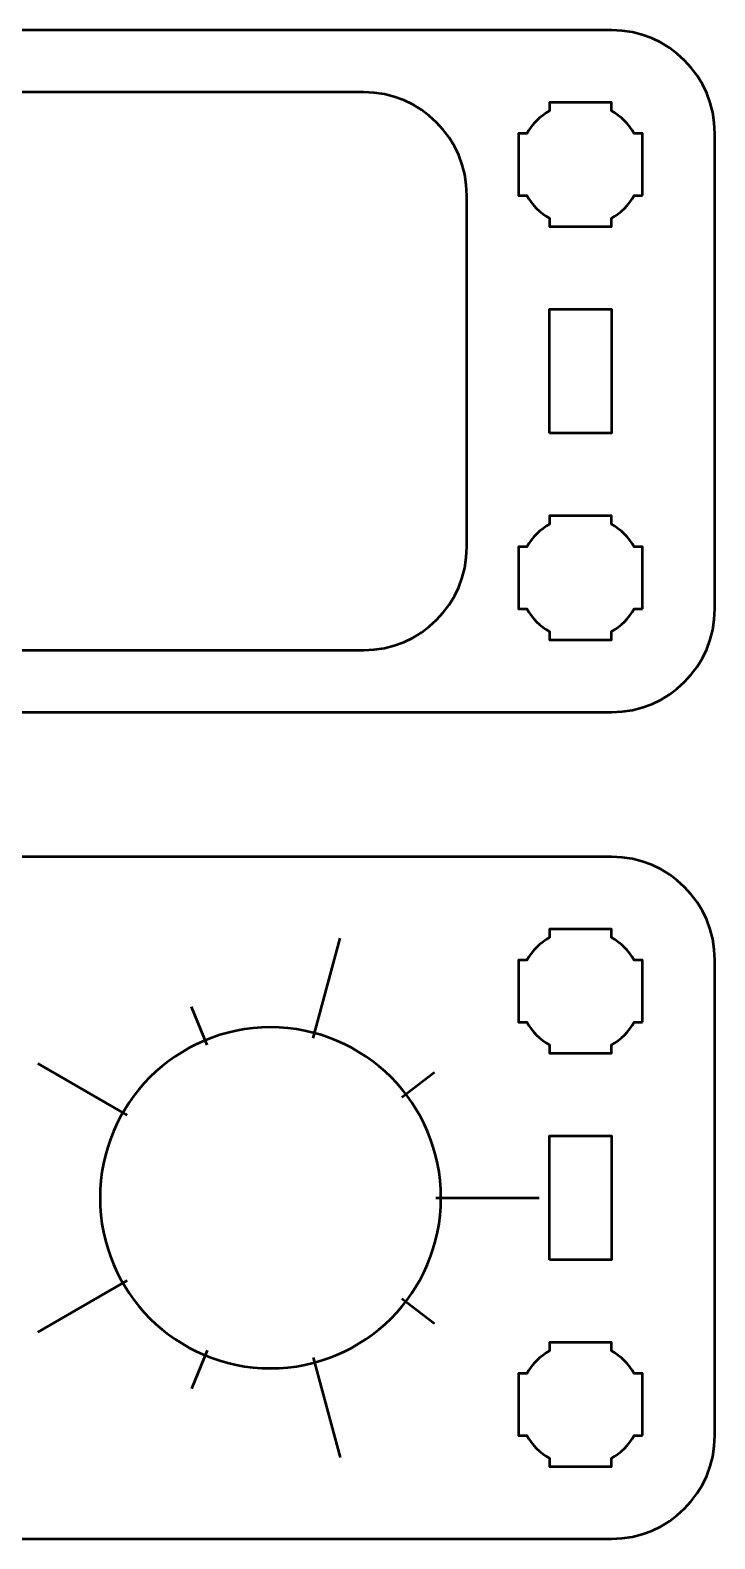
# Model space of a CAD drawing. Header units: centimetres. Extents: x -26.2 to 5.2, y -18.5 to -11.2.
# Drawn here: x -22.16 to -18.85, y -18.5 to -11.2 of the extents above; entities that cross this region are included whole.
import ezdxf

# ---------------------------------------------------------------- set-up
doc = ezdxf.new("R2010")
doc.units = ezdxf.units.CM
doc.header["$MEASUREMENT"] = 0
doc.layers.add('Layer 1', color=7, linetype='Continuous')

msp = doc.modelspace()

# ---------------------------------------------------------------- linework, layer by layer
at = {"layer": 'Layer 1', "lineweight": 53}
for points, knots in [([(-19.35007, -14.49999), (-19.35007, -14.49999), (-25.64992, -14.49999), (-25.64992, -14.49999), (-25.64992, -14.49999), (-25.92705, -14.49999), (-26.15001, -14.27689), (-26.15001, -13.99989), (-26.15001, -13.99989), (-26.15001, -13.99989), (-26.15001, -11.69997), (-26.15001, -11.69997), (-26.15001, -11.69997), (-26.15001, -11.42296), (-25.92705, -11.20001), (-25.64992, -11.20001), (-25.64992, -11.20001), (-25.64992, -11.20001), (-19.35007, -11.20001), (-19.35007, -11.20001), (-19.35007, -11.20001), (-19.07308, -11.20001), (-18.84999, -11.42296), (-18.84999, -11.69997), (-18.84999, -11.69997), (-18.84999, -11.69997), (-18.84999, -13.99989), (-18.84999, -13.99989), (-18.84999, -13.99989), (-18.84999, -14.27689), (-19.07308, -14.49999), (-19.35007, -14.49999)], [0, 0, 0, 0, 0.125, 0.125, 0.125, 0.125, 0.25, 0.25, 0.25, 0.25, 0.375, 0.375, 0.375, 0.375, 0.5, 0.5, 0.5, 0.5, 0.625, 0.625, 0.625, 0.625, 0.75, 0.75, 0.75, 0.75, 0.875, 0.875, 0.875, 0.875, 1, 1, 1, 1]), ([(-22.89998, -14.19999), (-22.89998, -14.19999), (-22.89998, -13.84999), (-22.89998, -13.84999), (-22.89998, -13.84999), (-22.89998, -13.84999), (-23.01544, -13.64999), (-23.01544, -13.64999), (-23.01544, -13.64999), (-23.01544, -13.64999), (-23.26904, -13.64999), (-23.26904, -13.64999), (-23.26904, -13.64999), (-23.26904, -13.64999), (-23.24017, -13.7), (-23.24017, -13.7), (-23.24017, -13.7), (-23.24017, -13.7), (-23.15358, -13.84999), (-23.15358, -13.84999), (-23.15358, -13.84999), (-23.15358, -13.84999), (-23.24017, -13.99998), (-23.24017, -13.99998), (-23.24017, -13.99998), (-23.24017, -13.99998), (-23.32677, -14.14999), (-23.32677, -14.14999), (-23.32677, -14.14999), (-23.32677, -14.14999), (-23.49998, -14.14999), (-23.49998, -14.14999), (-23.49998, -14.14999), (-23.49998, -14.14999), (-23.67319, -14.14999), (-23.67319, -14.14999), (-23.67319, -14.14999), (-23.67319, -14.14999), (-23.75979, -13.99998), (-23.75979, -13.99998), (-23.75979, -13.99998), (-23.75979, -13.99998), (-23.84638, -13.84999), (-23.84638, -13.84999), (-23.84638, -13.84999), (-23.84638, -13.84999), (-23.75979, -13.7), (-23.75979, -13.7), (-23.75979, -13.7), (-23.75979, -13.7), (-23.73092, -13.64999), (-23.73092, -13.64999), (-23.73092, -13.64999), (-23.73092, -13.64999), (-23.98452, -13.64999), (-23.98452, -13.64999), (-23.98452, -13.64999), (-23.98452, -13.64999), (-24.09998, -13.84999), (-24.09998, -13.84999), (-24.09998, -13.84999), (-24.09998, -13.84999), (-24.09998, -14.19999), (-24.09998, -14.19999), (-24.09998, -14.19999), (-24.09998, -14.19999), (-24.34992, -14.19999), (-24.34992, -14.19999), (-24.34992, -14.19999), (-24.62706, -14.19999), (-24.85002, -13.97689), (-24.85002, -13.69989), (-24.85002, -13.69989), (-24.85002, -13.69989), (-24.85002, -11.99997), (-24.85002, -11.99997), (-24.85002, -11.99997), (-24.85002, -11.72296), (-24.62706, -11.50001), (-24.34992, -11.50001), (-24.34992, -11.50001), (-24.34992, -11.50001), (-24.09998, -11.50001), (-24.09998, -11.50001), (-24.09998, -11.50001), (-24.09998, -11.50001), (-24.09998, -11.85001), (-24.09998, -11.85001), (-24.09998, -11.85001), (-24.09998, -11.85001), (-23.98452, -12.05001), (-23.98452, -12.05001), (-23.98452, -12.05001), (-23.98452, -12.05001), (-23.73092, -12.05001), (-23.73092, -12.05001), (-23.73092, -12.05001), (-23.73092, -12.05001), (-23.75979, -12), (-23.75979, -12), (-23.75979, -12), (-23.75979, -12), (-23.84638, -11.85001), (-23.84638, -11.85001), (-23.84638, -11.85001), (-23.84638, -11.85001), (-23.75979, -11.70002), (-23.75979, -11.70002), (-23.75979, -11.70002), (-23.75979, -11.70002), (-23.67319, -11.55001), (-23.67319, -11.55001), (-23.67319, -11.55001), (-23.67319, -11.55001), (-23.49998, -11.55001), (-23.49998, -11.55001), (-23.49998, -11.55001), (-23.49998, -11.55001), (-23.32677, -11.55001), (-23.32677, -11.55001), (-23.32677, -11.55001), (-23.32677, -11.55001), (-23.24017, -11.70002), (-23.24017, -11.70002), (-23.24017, -11.70002), (-23.24017, -11.70002), (-23.15358, -11.85001), (-23.15358, -11.85001), (-23.15358, -11.85001), (-23.15358, -11.85001), (-23.24017, -12), (-23.24017, -12), (-23.24017, -12), (-23.24017, -12), (-23.26904, -12.05001), (-23.26904, -12.05001), (-23.26904, -12.05001), (-23.26904, -12.05001), (-23.01544, -12.05001), (-23.01544, -12.05001), (-23.01544, -12.05001), (-23.01544, -12.05001), (-22.89998, -11.85001), (-22.89998, -11.85001), (-22.89998, -11.85001), (-22.89998, -11.85001), (-22.89998, -11.50001), (-22.89998, -11.50001), (-22.89998, -11.50001), (-22.89998, -11.50001), (-20.55007, -11.50001), (-20.55007, -11.50001), (-20.55007, -11.50001), (-20.27307, -11.50001), (-20.04998, -11.72296), (-20.04998, -11.99997), (-20.04998, -11.99997), (-20.04998, -11.99997), (-20.04998, -13.69989), (-20.04998, -13.69989), (-20.04998, -13.69989), (-20.04998, -13.97689), (-20.27307, -14.19999), (-20.55007, -14.19999), (-20.55007, -14.19999), (-20.55007, -14.19999), (-22.89998, -14.19999), (-22.89998, -14.19999)], [0, 0, 0, 0, 0.0238095, 0.0238095, 0.0238095, 0.0238095, 0.047619, 0.047619, 0.047619, 0.047619, 0.0714286, 0.0714286, 0.0714286, 0.0714286, 0.0952381, 0.0952381, 0.0952381, 0.0952381, 0.1190476, 0.1190476, 0.1190476, 0.1190476, 0.1428571, 0.1428571, 0.1428571, 0.1428571, 0.1666667, 0.1666667, 0.1666667, 0.1666667, 0.1904762, 0.1904762, 0.1904762, 0.1904762, 0.2142857, 0.2142857, 0.2142857, 0.2142857, 0.2380952, 0.2380952, 0.2380952, 0.2380952, 0.2619048, 0.2619048, 0.2619048, 0.2619048, 0.2857143, 0.2857143, 0.2857143, 0.2857143, 0.3095238, 0.3095238, 0.3095238, 0.3095238, 0.3333333, 0.3333333, 0.3333333, 0.3333333, 0.3571429, 0.3571429, 0.3571429, 0.3571429, 0.3809524, 0.3809524, 0.3809524, 0.3809524, 0.4047619, 0.4047619, 0.4047619, 0.4047619, 0.4285714, 0.4285714, 0.4285714, 0.4285714, 0.452381, 0.452381, 0.452381, 0.452381, 0.4761905, 0.4761905, 0.4761905, 0.4761905, 0.5, 0.5, 0.5, 0.5, 0.5238095, 0.5238095, 0.5238095, 0.5238095, 0.547619, 0.547619, 0.547619, 0.547619, 0.5714286, 0.5714286, 0.5714286, 0.5714286, 0.5952381, 0.5952381, 0.5952381, 0.5952381, 0.6190476, 0.6190476, 0.6190476, 0.6190476, 0.6428571, 0.6428571, 0.6428571, 0.6428571, 0.6666667, 0.6666667, 0.6666667, 0.6666667, 0.6904762, 0.6904762, 0.6904762, 0.6904762, 0.7142857, 0.7142857, 0.7142857, 0.7142857, 0.7380952, 0.7380952, 0.7380952, 0.7380952, 0.7619048, 0.7619048, 0.7619048, 0.7619048, 0.7857143, 0.7857143, 0.7857143, 0.7857143, 0.8095238, 0.8095238, 0.8095238, 0.8095238, 0.8333333, 0.8333333, 0.8333333, 0.8333333, 0.8571429, 0.8571429, 0.8571429, 0.8571429, 0.8809524, 0.8809524, 0.8809524, 0.8809524, 0.9047619, 0.9047619, 0.9047619, 0.9047619, 0.9285714, 0.9285714, 0.9285714, 0.9285714, 0.952381, 0.952381, 0.952381, 0.952381, 0.9761905, 0.9761905, 0.9761905, 0.9761905, 1, 1, 1, 1]), ([(-19.19999, -12.00008), (-19.19999, -12.00008), (-19.2401, -12.00008), (-19.2401, -12.00008), (-19.2401, -12.00008), (-19.26642, -12.04556), (-19.30445, -12.08359), (-19.34992, -12.1099), (-19.34992, -12.1099), (-19.34992, -12.1099), (-19.34992, -12.15001), (-19.34992, -12.15001), (-19.34992, -12.15001), (-19.34992, -12.15001), (-19.49999, -12.15001), (-19.49999, -12.15001), (-19.49999, -12.15001), (-19.49999, -12.15001), (-19.64992, -12.15001), (-19.64992, -12.15001), (-19.64992, -12.15001), (-19.64992, -12.15001), (-19.64992, -12.1099), (-19.64992, -12.1099), (-19.64992, -12.1099), (-19.69554, -12.08359), (-19.73346, -12.04556), (-19.75978, -12.00008), (-19.75978, -12.00008), (-19.75978, -12.00008), (-19.8, -12.00008), (-19.8, -12.00008), (-19.8, -12.00008), (-19.8, -12.00008), (-19.8, -11.85001), (-19.8, -11.85001), (-19.8, -11.85001), (-19.8, -11.85001), (-19.8, -11.70008), (-19.8, -11.70008), (-19.8, -11.70008), (-19.8, -11.70008), (-19.75978, -11.70008), (-19.75978, -11.70008), (-19.75978, -11.70008), (-19.73346, -11.65461), (-19.69554, -11.61658), (-19.64992, -11.59026), (-19.64992, -11.59026), (-19.64992, -11.59026), (-19.64992, -11.55001), (-19.64992, -11.55001), (-19.64992, -11.55001), (-19.64992, -11.55001), (-19.49999, -11.55001), (-19.49999, -11.55001), (-19.49999, -11.55001), (-19.49999, -11.55001), (-19.34992, -11.55001), (-19.34992, -11.55001), (-19.34992, -11.55001), (-19.34992, -11.55001), (-19.34992, -11.59026), (-19.34992, -11.59026), (-19.34992, -11.59026), (-19.30445, -11.61658), (-19.26642, -11.65461), (-19.2401, -11.70008), (-19.2401, -11.70008), (-19.2401, -11.70008), (-19.19999, -11.70008), (-19.19999, -11.70008), (-19.19999, -11.70008), (-19.19999, -11.70008), (-19.19999, -11.85001), (-19.19999, -11.85001), (-19.19999, -11.85001), (-19.19999, -11.85001), (-19.19999, -12.00008), (-19.19999, -12.00008)], [0, 0, 0, 0, 0.05, 0.05, 0.05, 0.05, 0.1, 0.1, 0.1, 0.1, 0.15, 0.15, 0.15, 0.15, 0.2, 0.2, 0.2, 0.2, 0.25, 0.25, 0.25, 0.25, 0.3, 0.3, 0.3, 0.3, 0.35, 0.35, 0.35, 0.35, 0.4, 0.4, 0.4, 0.4, 0.45, 0.45, 0.45, 0.45, 0.5, 0.5, 0.5, 0.5, 0.55, 0.55, 0.55, 0.55, 0.6, 0.6, 0.6, 0.6, 0.65, 0.65, 0.65, 0.65, 0.7, 0.7, 0.7, 0.7, 0.75, 0.75, 0.75, 0.75, 0.8, 0.8, 0.8, 0.8, 0.85, 0.85, 0.85, 0.85, 0.9, 0.9, 0.9, 0.9, 0.95, 0.95, 0.95, 0.95, 1, 1, 1, 1]), ([(-19.65006, -13.15002), (-19.65006, -13.15002), (-19.35006, -13.15002), (-19.35006, -13.15002), (-19.35006, -13.15002), (-19.35006, -13.15002), (-19.35006, -12.55002), (-19.35006, -12.55002), (-19.35006, -12.55002), (-19.35006, -12.55002), (-19.65006, -12.55002), (-19.65006, -12.55002), (-19.65006, -12.55002), (-19.65006, -12.55002), (-19.65006, -13.15002), (-19.65006, -13.15002)], [0, 0, 0, 0, 0.25, 0.25, 0.25, 0.25, 0.5, 0.5, 0.5, 0.5, 0.75, 0.75, 0.75, 0.75, 1, 1, 1, 1]), ([(-19.19999, -14.00008), (-19.19999, -14.00008), (-19.2401, -14.00008), (-19.2401, -14.00008), (-19.2401, -14.00008), (-19.26642, -14.04556), (-19.30445, -14.08359), (-19.34992, -14.1099), (-19.34992, -14.1099), (-19.34992, -14.1099), (-19.34992, -14.15001), (-19.34992, -14.15001), (-19.34992, -14.15001), (-19.34992, -14.15001), (-19.49999, -14.15001), (-19.49999, -14.15001), (-19.49999, -14.15001), (-19.49999, -14.15001), (-19.64992, -14.15001), (-19.64992, -14.15001), (-19.64992, -14.15001), (-19.64992, -14.15001), (-19.64992, -14.1099), (-19.64992, -14.1099), (-19.64992, -14.1099), (-19.69554, -14.08359), (-19.73346, -14.04556), (-19.75978, -14.00008), (-19.75978, -14.00008), (-19.75978, -14.00008), (-19.8, -14.00008), (-19.8, -14.00008), (-19.8, -14.00008), (-19.8, -14.00008), (-19.8, -13.85001), (-19.8, -13.85001), (-19.8, -13.85001), (-19.8, -13.85001), (-19.8, -13.70008), (-19.8, -13.70008), (-19.8, -13.70008), (-19.8, -13.70008), (-19.75978, -13.70008), (-19.75978, -13.70008), (-19.75978, -13.70008), (-19.73346, -13.65461), (-19.69554, -13.61658), (-19.64992, -13.59026), (-19.64992, -13.59026), (-19.64992, -13.59026), (-19.64992, -13.55001), (-19.64992, -13.55001), (-19.64992, -13.55001), (-19.64992, -13.55001), (-19.49999, -13.55001), (-19.49999, -13.55001), (-19.49999, -13.55001), (-19.49999, -13.55001), (-19.34992, -13.55001), (-19.34992, -13.55001), (-19.34992, -13.55001), (-19.34992, -13.55001), (-19.34992, -13.59026), (-19.34992, -13.59026), (-19.34992, -13.59026), (-19.30445, -13.61658), (-19.26642, -13.65461), (-19.2401, -13.70008), (-19.2401, -13.70008), (-19.2401, -13.70008), (-19.19999, -13.70008), (-19.19999, -13.70008), (-19.19999, -13.70008), (-19.19999, -13.70008), (-19.19999, -13.85001), (-19.19999, -13.85001), (-19.19999, -13.85001), (-19.19999, -13.85001), (-19.19999, -14.00008), (-19.19999, -14.00008)], [0, 0, 0, 0, 0.05, 0.05, 0.05, 0.05, 0.1, 0.1, 0.1, 0.1, 0.15, 0.15, 0.15, 0.15, 0.2, 0.2, 0.2, 0.2, 0.25, 0.25, 0.25, 0.25, 0.3, 0.3, 0.3, 0.3, 0.35, 0.35, 0.35, 0.35, 0.4, 0.4, 0.4, 0.4, 0.45, 0.45, 0.45, 0.45, 0.5, 0.5, 0.5, 0.5, 0.55, 0.55, 0.55, 0.55, 0.6, 0.6, 0.6, 0.6, 0.65, 0.65, 0.65, 0.65, 0.7, 0.7, 0.7, 0.7, 0.75, 0.75, 0.75, 0.75, 0.8, 0.8, 0.8, 0.8, 0.85, 0.85, 0.85, 0.85, 0.9, 0.9, 0.9, 0.9, 0.95, 0.95, 0.95, 0.95, 1, 1, 1, 1]), ([(-19.35007, -18.49999), (-19.35007, -18.49999), (-25.64992, -18.49999), (-25.64992, -18.49999), (-25.64992, -18.49999), (-25.92705, -18.49999), (-26.15001, -18.27689), (-26.15001, -17.99989), (-26.15001, -17.99989), (-26.15001, -17.99989), (-26.15001, -15.69997), (-26.15001, -15.69997), (-26.15001, -15.69997), (-26.15001, -15.42296), (-25.92705, -15.20001), (-25.64992, -15.20001), (-25.64992, -15.20001), (-25.64992, -15.20001), (-19.35007, -15.20001), (-19.35007, -15.20001), (-19.35007, -15.20001), (-19.07308, -15.20001), (-18.84999, -15.42296), (-18.84999, -15.69997), (-18.84999, -15.69997), (-18.84999, -15.69997), (-18.84999, -17.99989), (-18.84999, -17.99989), (-18.84999, -17.99989), (-18.84999, -18.27689), (-19.07308, -18.49999), (-19.35007, -18.49999)], [0, 0, 0, 0, 0.125, 0.125, 0.125, 0.125, 0.25, 0.25, 0.25, 0.25, 0.375, 0.375, 0.375, 0.375, 0.5, 0.5, 0.5, 0.5, 0.625, 0.625, 0.625, 0.625, 0.75, 0.75, 0.75, 0.75, 0.875, 0.875, 0.875, 0.875, 1, 1, 1, 1]), ([(-19.19999, -16.00008), (-19.19999, -16.00008), (-19.2401, -16.00008), (-19.2401, -16.00008), (-19.2401, -16.00008), (-19.26642, -16.04556), (-19.30445, -16.08359), (-19.34992, -16.1099), (-19.34992, -16.1099), (-19.34992, -16.1099), (-19.34992, -16.15001), (-19.34992, -16.15001), (-19.34992, -16.15001), (-19.34992, -16.15001), (-19.49999, -16.15001), (-19.49999, -16.15001), (-19.49999, -16.15001), (-19.49999, -16.15001), (-19.64992, -16.15001), (-19.64992, -16.15001), (-19.64992, -16.15001), (-19.64992, -16.15001), (-19.64992, -16.1099), (-19.64992, -16.1099), (-19.64992, -16.1099), (-19.69554, -16.08359), (-19.73346, -16.04556), (-19.75978, -16.00008), (-19.75978, -16.00008), (-19.75978, -16.00008), (-19.8, -16.00008), (-19.8, -16.00008), (-19.8, -16.00008), (-19.8, -16.00008), (-19.8, -15.85001), (-19.8, -15.85001), (-19.8, -15.85001), (-19.8, -15.85001), (-19.8, -15.70008), (-19.8, -15.70008), (-19.8, -15.70008), (-19.8, -15.70008), (-19.75978, -15.70008), (-19.75978, -15.70008), (-19.75978, -15.70008), (-19.73346, -15.65461), (-19.69554, -15.61658), (-19.64992, -15.59026), (-19.64992, -15.59026), (-19.64992, -15.59026), (-19.64992, -15.55001), (-19.64992, -15.55001), (-19.64992, -15.55001), (-19.64992, -15.55001), (-19.49999, -15.55001), (-19.49999, -15.55001), (-19.49999, -15.55001), (-19.49999, -15.55001), (-19.34992, -15.55001), (-19.34992, -15.55001), (-19.34992, -15.55001), (-19.34992, -15.55001), (-19.34992, -15.59026), (-19.34992, -15.59026), (-19.34992, -15.59026), (-19.30445, -15.61658), (-19.26642, -15.65461), (-19.2401, -15.70008), (-19.2401, -15.70008), (-19.2401, -15.70008), (-19.19999, -15.70008), (-19.19999, -15.70008), (-19.19999, -15.70008), (-19.19999, -15.70008), (-19.19999, -15.85001), (-19.19999, -15.85001), (-19.19999, -15.85001), (-19.19999, -15.85001), (-19.19999, -16.00008), (-19.19999, -16.00008)], [0, 0, 0, 0, 0.05, 0.05, 0.05, 0.05, 0.1, 0.1, 0.1, 0.1, 0.15, 0.15, 0.15, 0.15, 0.2, 0.2, 0.2, 0.2, 0.25, 0.25, 0.25, 0.25, 0.3, 0.3, 0.3, 0.3, 0.35, 0.35, 0.35, 0.35, 0.4, 0.4, 0.4, 0.4, 0.45, 0.45, 0.45, 0.45, 0.5, 0.5, 0.5, 0.5, 0.55, 0.55, 0.55, 0.55, 0.6, 0.6, 0.6, 0.6, 0.65, 0.65, 0.65, 0.65, 0.7, 0.7, 0.7, 0.7, 0.75, 0.75, 0.75, 0.75, 0.8, 0.8, 0.8, 0.8, 0.85, 0.85, 0.85, 0.85, 0.9, 0.9, 0.9, 0.9, 0.95, 0.95, 0.95, 0.95, 1, 1, 1, 1]), ([(-20.175, -16.85), (-20.175, -17.30553), (-20.54446, -17.67499), (-21, -17.67499), (-21, -17.67499), (-21.45554, -17.67499), (-21.825, -17.30553), (-21.825, -16.85), (-21.825, -16.85), (-21.825, -16.39446), (-21.45554, -16.025), (-21, -16.025), (-21, -16.025), (-20.54446, -16.025), (-20.175, -16.39446), (-20.175, -16.85)], [0, 0, 0, 0, 0.25, 0.25, 0.25, 0.25, 0.5, 0.5, 0.5, 0.5, 0.75, 0.75, 0.75, 0.75, 1, 1, 1, 1]), ([(-19.65006, -17.15002), (-19.65006, -17.15002), (-19.35006, -17.15002), (-19.35006, -17.15002), (-19.35006, -17.15002), (-19.35006, -17.15002), (-19.35006, -16.55002), (-19.35006, -16.55002), (-19.35006, -16.55002), (-19.35006, -16.55002), (-19.65006, -16.55002), (-19.65006, -16.55002), (-19.65006, -16.55002), (-19.65006, -16.55002), (-19.65006, -17.15002), (-19.65006, -17.15002)], [0, 0, 0, 0, 0.25, 0.25, 0.25, 0.25, 0.5, 0.5, 0.5, 0.5, 0.75, 0.75, 0.75, 0.75, 1, 1, 1, 1]), ([(-19.19999, -18.00008), (-19.19999, -18.00008), (-19.2401, -18.00008), (-19.2401, -18.00008), (-19.2401, -18.00008), (-19.26642, -18.04556), (-19.30445, -18.08359), (-19.34992, -18.1099), (-19.34992, -18.1099), (-19.34992, -18.1099), (-19.34992, -18.15001), (-19.34992, -18.15001), (-19.34992, -18.15001), (-19.34992, -18.15001), (-19.49999, -18.15001), (-19.49999, -18.15001), (-19.49999, -18.15001), (-19.49999, -18.15001), (-19.64992, -18.15001), (-19.64992, -18.15001), (-19.64992, -18.15001), (-19.64992, -18.15001), (-19.64992, -18.1099), (-19.64992, -18.1099), (-19.64992, -18.1099), (-19.69554, -18.08359), (-19.73346, -18.04556), (-19.75978, -18.00008), (-19.75978, -18.00008), (-19.75978, -18.00008), (-19.8, -18.00008), (-19.8, -18.00008), (-19.8, -18.00008), (-19.8, -18.00008), (-19.8, -17.85001), (-19.8, -17.85001), (-19.8, -17.85001), (-19.8, -17.85001), (-19.8, -17.70008), (-19.8, -17.70008), (-19.8, -17.70008), (-19.8, -17.70008), (-19.75978, -17.70008), (-19.75978, -17.70008), (-19.75978, -17.70008), (-19.73346, -17.65461), (-19.69554, -17.61658), (-19.64992, -17.59026), (-19.64992, -17.59026), (-19.64992, -17.59026), (-19.64992, -17.55001), (-19.64992, -17.55001), (-19.64992, -17.55001), (-19.64992, -17.55001), (-19.49999, -17.55001), (-19.49999, -17.55001), (-19.49999, -17.55001), (-19.49999, -17.55001), (-19.34992, -17.55001), (-19.34992, -17.55001), (-19.34992, -17.55001), (-19.34992, -17.55001), (-19.34992, -17.59026), (-19.34992, -17.59026), (-19.34992, -17.59026), (-19.30445, -17.61658), (-19.26642, -17.65461), (-19.2401, -17.70008), (-19.2401, -17.70008), (-19.2401, -17.70008), (-19.19999, -17.70008), (-19.19999, -17.70008), (-19.19999, -17.70008), (-19.19999, -17.70008), (-19.19999, -17.85001), (-19.19999, -17.85001), (-19.19999, -17.85001), (-19.19999, -17.85001), (-19.19999, -18.00008), (-19.19999, -18.00008)], [0, 0, 0, 0, 0.05, 0.05, 0.05, 0.05, 0.1, 0.1, 0.1, 0.1, 0.15, 0.15, 0.15, 0.15, 0.2, 0.2, 0.2, 0.2, 0.25, 0.25, 0.25, 0.25, 0.3, 0.3, 0.3, 0.3, 0.35, 0.35, 0.35, 0.35, 0.4, 0.4, 0.4, 0.4, 0.45, 0.45, 0.45, 0.45, 0.5, 0.5, 0.5, 0.5, 0.55, 0.55, 0.55, 0.55, 0.6, 0.6, 0.6, 0.6, 0.65, 0.65, 0.65, 0.65, 0.7, 0.7, 0.7, 0.7, 0.75, 0.75, 0.75, 0.75, 0.8, 0.8, 0.8, 0.8, 0.85, 0.85, 0.85, 0.85, 0.9, 0.9, 0.9, 0.9, 0.95, 0.95, 0.95, 0.95, 1, 1, 1, 1])]:
    msp.add_open_spline(points, degree=3, knots=knots, dxfattribs=at)
at = {"layer": 'Layer 1', "color": 5, "lineweight": 53}
for points in [[(-20.79294, -16.07726), (-20.79294, -16.07726), (-20.66353, -15.5943), (-20.66353, -15.5943)], [(-21.30616, -16.1109), (-21.30616, -16.1109), (-21.3827, -15.92612), (-21.3827, -15.92612)], [(-21.69282, -16.45002), (-21.69282, -16.45002), (-22.12583, -16.20002), (-22.12583, -16.20002)], [(-20.36532, -16.36299), (-20.36532, -16.36299), (-20.20665, -16.24124), (-20.20665, -16.24124)], [(-20.2, -16.84999), (-20.2, -16.84999), (-19.7, -16.84999), (-19.7, -16.84999)], [(-21.69281, -17.25002), (-21.69281, -17.25002), (-22.12582, -17.50002), (-22.12582, -17.50002)], [(-20.36531, -17.337), (-20.36531, -17.337), (-20.20664, -17.45875), (-20.20664, -17.45875)], [(-20.36531, -17.337), (-20.36531, -17.337), (-20.20664, -17.45875), (-20.20664, -17.45875)], [(-21.30613, -17.58911), (-21.30613, -17.58911), (-21.38267, -17.77389), (-21.38267, -17.77389)], [(-20.79292, -17.62275), (-20.79292, -17.62275), (-20.66351, -18.10571), (-20.66351, -18.10571)]]:
    msp.add_open_spline(points, degree=3, dxfattribs=at)

doc.saveas('drawing.dxf')
